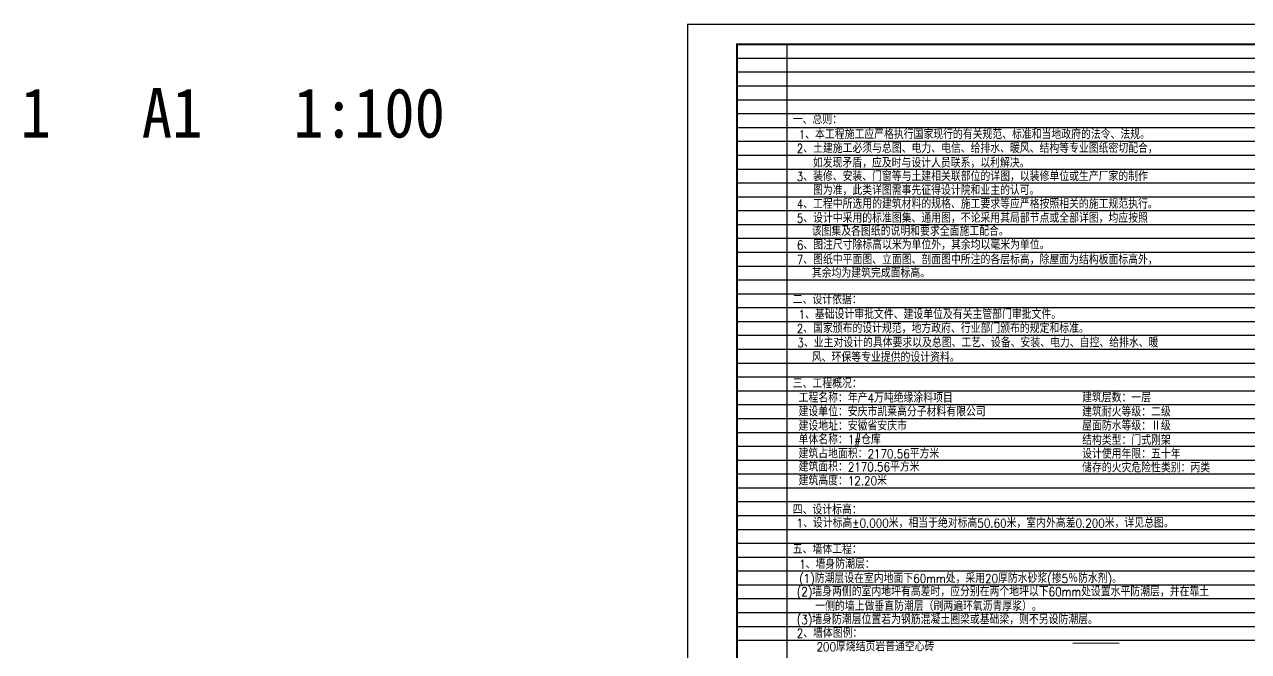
# Model space of a CAD drawing. Extents: x 4267484 to 4395158, y -674551 to -235742.
# Drawn here: x 4267585 to 4329390, y -332054 to -300384 of the extents above; entities that cross this region are included whole.
import ezdxf

# ---------------------------------------------------------------- set-up
doc = ezdxf.new("R2010")
doc.units = 0
doc.header["$LTSCALE"] = 1000
doc.header["$MEASUREMENT"] = 0
doc.layers.get('0').update_dxf_attribs({"linetype": 'CONTINUOUS'})
doc.layers.add('ARDIM', color=3, linetype='CONTINUOUS', lineweight=13)
for name, color, linetype in [('PUB_TITLE', 4, 'CONTINUOUS'), ('图名', 15, 'CONTINUOUS'), ('图层线', 8, 'CONTINUOUS')]:
    doc.layers.add(name, color=color, linetype=linetype)
doc.styles.add('HZ1', font='txt.shx', dxfattribs={"bigfont": 'hzdx.shx'})
doc.styles.add('宋体', font='', dxfattribs={"width": 0.7})
doc.styles.get('宋体').set_extended_font_data('SimSun')

msp = doc.modelspace()

# ---------------------------------------------------------------- linework, layer by layer
at = {"layer": 'ARDIM'}
msp.add_line((4320527.4, -331625.5), (4322856.9, -331625.5), dxfattribs=at)
at = {"layer": 'ARDIM', "const_width": 50}
msp.add_lwpolyline([(4320527.4, -331625.5), (4322856.9, -331625.5)], dxfattribs=at)
at = {"layer": 'PUB_TITLE'}
msp.add_lwpolyline([(4301057.7, -359783.9), (4385157.7, -359783.9), (4385157.7, -300383.9), (4301057.7, -300383.9)], close=True, dxfattribs=at)
at = {"layer": 'PUB_TITLE', "const_width": 100}
msp.add_lwpolyline([(4303557.7, -358783.9), (4384157.7, -358783.9), (4384157.7, -301383.9), (4303557.7, -301383.9)], close=True, dxfattribs=at)
at = {"layer": '图层线'}
for p, q in [((4303557.7, -301383.9), (4384157.7, -301383.9)), ((4306091.2, -358783.9), (4306091.2, -301383.9)), ((4303557.7, -302083.9), (4384157.7, -302083.9)), ((4303557.7, -302783.9), (4384157.7, -302783.9)), ((4303557.7, -303483.9), (4384157.7, -303483.9)), ((4303557.7, -304183.9), (4384157.7, -304183.9)), ((4303557.7, -304883.9), (4384157.7, -304883.9)), ((4303557.7, -305583.9), (4384157.7, -305583.9)), ((4303557.7, -306283.9), (4384157.7, -306283.9)), ((4303557.7, -306983.9), (4384157.7, -306983.9)), ((4303557.7, -307683.9), (4384157.7, -307683.9)), ((4303557.7, -308383.9), (4384157.7, -308383.9)), ((4303557.7, -309083.9), (4384157.7, -309083.9)), ((4303557.7, -309783.9), (4384157.7, -309783.9)), ((4303557.7, -310483.9), (4384157.7, -310483.9)), ((4303557.7, -311183.9), (4384157.7, -311183.9)), ((4303557.7, -311883.9), (4384157.7, -311883.9)), ((4303557.7, -312583.9), (4384157.7, -312583.9)), ((4303557.7, -313283.9), (4384157.7, -313283.9)), ((4303557.7, -313983.9), (4384157.7, -313983.9)), ((4303557.7, -314683.9), (4384157.7, -314683.9)), ((4303557.7, -315383.9), (4384157.7, -315383.9)), ((4303557.7, -316083.9), (4384157.7, -316083.9)), ((4303557.7, -316783.9), (4384157.7, -316783.9)), ((4303557.7, -317483.9), (4384157.7, -317483.9)), ((4303557.7, -318183.9), (4384157.7, -318183.9)), ((4303557.7, -318883.9), (4384157.7, -318883.9)), ((4303557.7, -319583.9), (4384157.7, -319583.9)), ((4303557.7, -320283.9), (4384157.7, -320283.9)), ((4303557.7, -320983.9), (4384157.7, -320983.9)), ((4303557.7, -321683.9), (4384157.7, -321683.9)), ((4303557.7, -322383.9), (4384157.7, -322383.9)), ((4303557.7, -323083.9), (4384157.7, -323083.9)), ((4303557.7, -323783.9), (4384157.7, -323783.9)), ((4303557.7, -324483.9), (4384157.7, -324483.9)), ((4303557.7, -325183.9), (4384157.7, -325183.9)), ((4303557.7, -325883.9), (4384157.7, -325883.9)), ((4303557.7, -326583.9), (4384157.7, -326583.9)), ((4303557.7, -327283.9), (4384157.7, -327283.9)), ((4303557.7, -327983.9), (4384157.7, -327983.9)), ((4303557.7, -328683.9), (4384157.7, -328683.9)), ((4303557.7, -329383.9), (4384157.7, -329383.9)), ((4303557.7, -330083.9), (4384157.7, -330083.9)), ((4303557.7, -330783.9), (4384157.7, -330783.9)), ((4303557.7, -331483.9), (4384157.7, -331483.9))]:
    msp.add_line(p, q, dxfattribs=at)

# ---------------------------------------------------------------- texts
at = {"color": 6, "style": 'HZ1', "width": 0.85}
for s, p in [('一、总则：', (4306377.3, -305418.2)), ('二、设计依据：', (4306377.3, -314509.1)), ('三、工程概况：', (4306377.3, -318750.3)), ('四、设计标高：', (4306377.3, -325120.8)), ('五、墙体工程：', (4306377.3, -327120.3))]:
    msp.add_text(s, height=450, dxfattribs=at).set_placement(p)
at = {"color": 4, "style": 'HZ1', "width": 0.85}
for s, p in [('1、本工程施工应严格执行国家现行的有关规范、标准和当地政府的法令、法规。', (4306679.7, -306168.2)), ('2、土建施工必须与总图、电力、电信、给排水、暖风、结构等专业图纸密切配合，', (4306577.3, -306867.8)), ('如发现矛盾，应及时与设计人员联系，以利解决。', (4307393.4, -307605.9)), ('3、装修、安装、门窗等与土建相关联部位的详图，以装修单位或生产厂家的制作', (4306577.3, -308289.4)), ('图为准，此类详图需事先征得设计院和业主的认可。', (4307400.6, -308990.2)), ('4、工程中所选用的建筑材料的规格、施工要求等应严格按照相关的施工规范执行。', (4306577.3, -309681.6)), ('5、设计中采用的标准图集、通用图，不论采用其局部节点或全部详图，均应按照', (4306577.3, -310396.5)), ('该图集及各图纸的说明和要求全面施工配合。', (4307336.8, -311055.2)), ('6、图注尺寸除标高以米为单位外，其余均以毫米为单位。', (4306582.7, -311748.5)), ('7、图纸中平面图、立面图、剖面图中所注的各层标高，除屋面为结构板面标高外，', (4306579.6, -312493.2)), ('其余均为建筑完成面标高。', (4307342.8, -313167.2)), ('1、基础设计审批文件、建设单位及有关主管部门审批文件。', (4306670.9, -315259.1)), ('2、国家颁布的设计规范，地方政府、行业部门颁布的规定和标准。', (4306577.3, -315964.1)), ('3、业主对设计的具体要求以及总图、工艺、设备、安装、电力、自控、给排水、暖', (4306611.9, -316684)), ('风、环保等专业提供的设计资料。', (4307344.3, -317422.1)), ('工程名称：年产4万吨绝缘涂料项目', (4306670.9, -319475.9)), ('建筑层数：一层', (4320988.7, -319462.7)), ('建设单位：安庆市凯莱高分子材料有限公司', (4306670.9, -320174.1)), ('建筑耐火等级：二级', (4320988.7, -320182.4)), ('建设地址：安徽省安庆市', (4306670.9, -320893.2)), ('屋面防水等级：Ⅱ级', (4320988.7, -320886.8)), ('单体名称：1#仓库', (4306670.9, -321580.9)), ('结构类型：门式刚架', (4320988.7, -321613)), ('建筑占地面积：2170.56平方米', (4306670.9, -322294.6)), ('设计使用年限：五十年', (4320988.7, -322302.3)), ('建筑面积：2170.56平方米', (4306670.9, -322957.6)), ('储存的火灾危险性类别：丙类', (4320988.7, -323002.3)), ('建筑高度：12.20米', (4306670.9, -323656.9)), ('1、设计标高%%P0.000米，相当于绝对标高50.60米，室内外高差0.200米，详见总图。', (4306572.9, -325796)), ('1、墙身防潮层：', (4306700.4, -327870.3)), ('(1)防潮层设在室内地面下60mm处，采用20厚防水砂浆(掺5％防水剂)。', (4306700.4, -328591.8)), ('(2)墙身两侧的室内地坪有高差时，应分别在两个地坪以下60mm处设置水平防潮层，并在靠土', (4306577.3, -329259.9)), ('一侧的墙上做垂直防潮层（刷两遍环氧沥青厚浆）。', (4307514.4, -329999.2)), ('(3)墙身防潮层位置若为钢筋混凝土圈梁或基础梁，则不另设防潮层。', (4306577.3, -330668.9)), ('2、墙体图例：', (4306577.3, -331356.6)), ('200厚烧结页岩普通空心砖', (4307575.9, -332042.6))]:
    msp.add_text(s, height=450, dxfattribs=at).set_placement(p)
at = {"layer": '图名', "style": '宋体', "width": 0.9}
msp.add_text('1   A1   1:100', height=2500, dxfattribs=at).set_placement((4267385.8, -306096.5))

doc.saveas('drawing.dxf')
